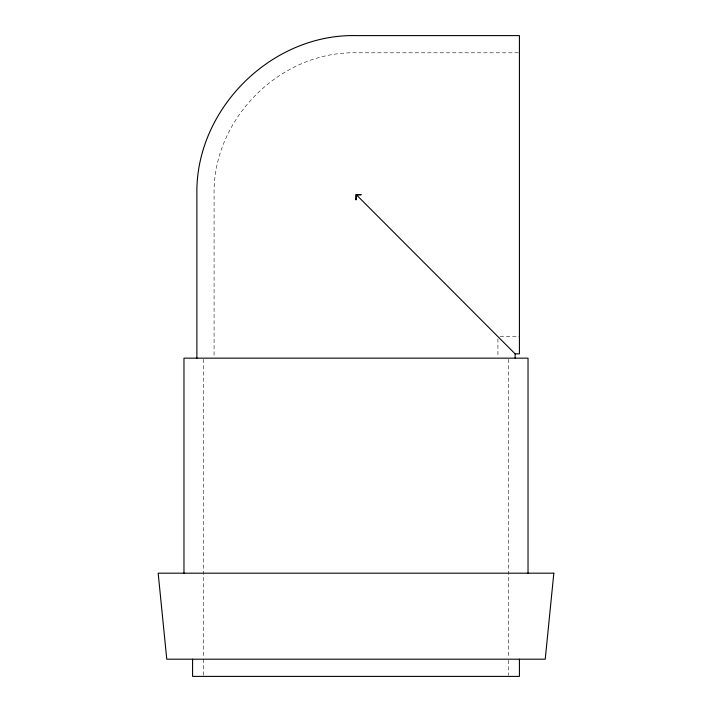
<?xml version="1.0" encoding="UTF-8"?>
<svg xmlns="http://www.w3.org/2000/svg" width="712" height="712" viewBox="0 0 712 712"><rect width="100%" height="100%" fill="white"/><g stroke="black" fill="none" stroke-linecap="round" stroke-linejoin="round"><path stroke-width="0.53" stroke-dasharray="3.56 2.67" d="M518.318 52.804L356.561 52.804C280.297 50.953 212.229 119.02 214.081 195.284L214.081 357.041M500.073 336.651L519.422 336.651M508.671 359.257L508.671 658.084M508.671 660.273L508.671 675.323M497.919 338.796L497.919 357.077M203.329 359.257L203.329 658.084M203.329 659.196L203.329 675.323"/><path stroke-width="1.07" d="M356.045 195.061L356 199.93L356.338 194.768L361.207 194.723L356 194.723M356.338 194.768L515.123 353.846L519.422 353.846L519.422 35.6L356 35.6C270.943 33.811 195.088 109.675 196.877 194.723L196.877 358.154M528.028 573.187L528.028 358.154L183.972 358.154L183.972 573.187M519.422 659.196L519.422 676.4L192.578 676.4L192.578 659.196M515.123 353.846L515.123 358.154M553.829 573.187L545.232 659.196L166.768 659.196L158.171 573.187L553.829 573.187"/></g></svg>
